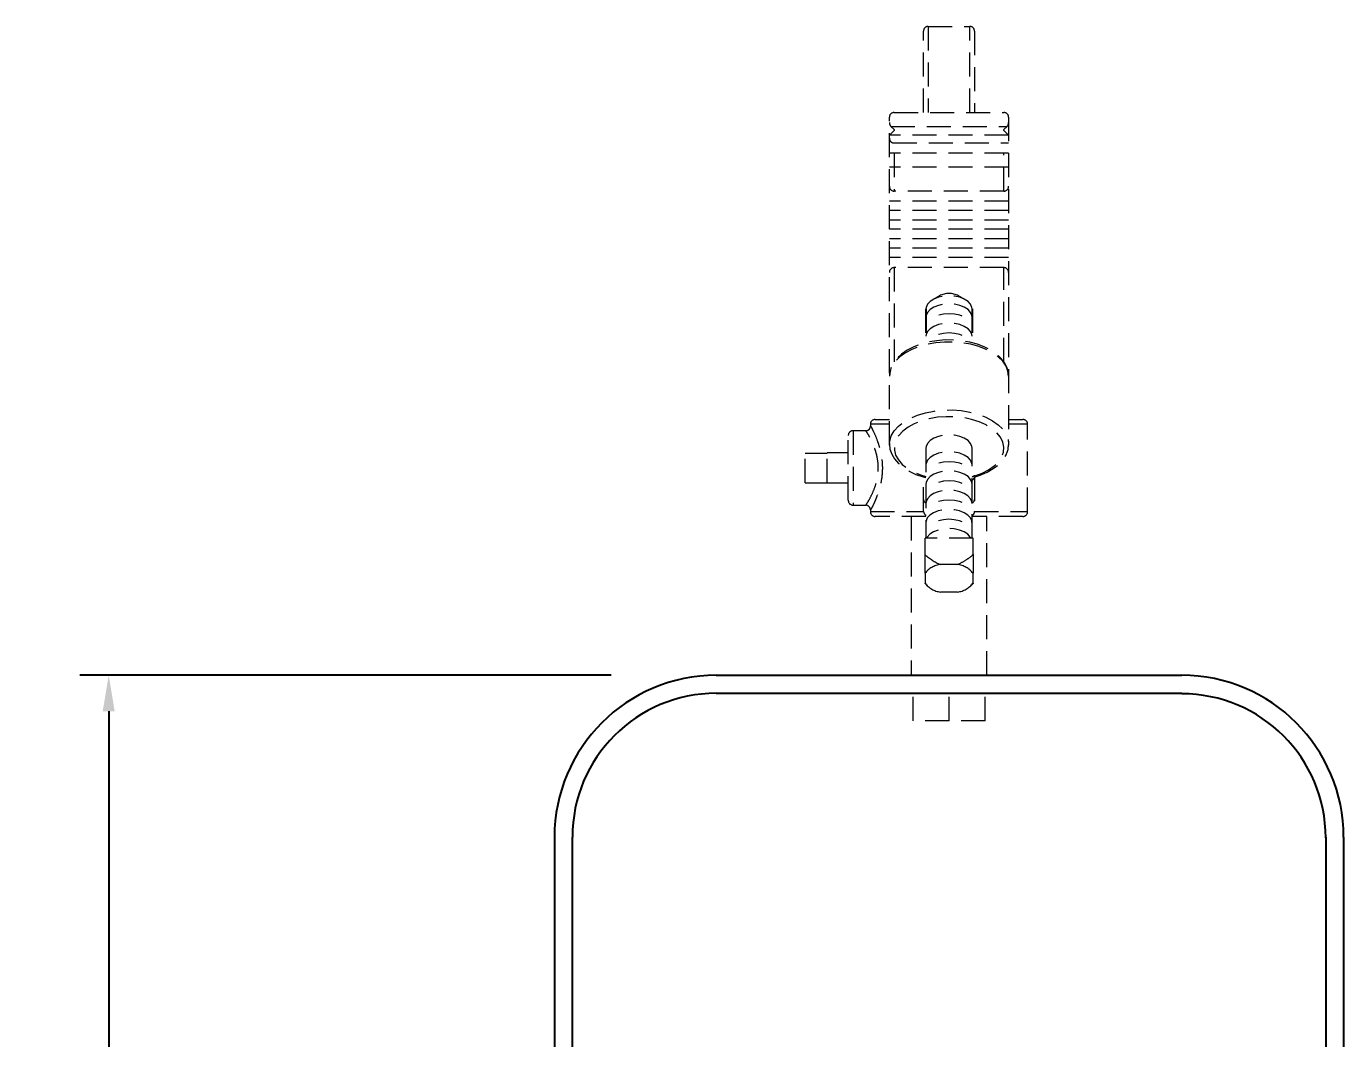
# Model space of a CAD drawing. Header units: inches. Extents: x 1.2 to 44.8, y 1.3 to 32.8.
# Drawn here: x 30.72 to 44.45, y 14.7 to 25.25 of the extents above; entities that cross this region are included whole.
import ezdxf

# ---------------------------------------------------------------- set-up
doc = ezdxf.new("R2010")
doc.units = ezdxf.units.IN
doc.header["$MEASUREMENT"] = 0
doc.linetypes.add('HIDDEN', pattern=[0.375, 0.25, -0.125])
doc.layers.add('DIM', color=1, linetype='Continuous')
doc.layers.add('OBJECT', color=7, linetype='Continuous')
doc.styles.add('Arial', font='arial.ttf')
doc.dimstyles.new('ANSI & Metric .30 Stacked', dxfattribs={"dimscale": 2.666667, "dimtxt": 0.3, "dimasz": 0.375, "dimexe": 0.3, "dimexo": 0.3, "dimgap": 0.1, "dimtad": 0, "dimtih": 1, "dimtoh": 1, "dimzin": 4, "dimdsep": 46, "dimtxsty": 'Arial', "dimcen": 0.15, "dimadec": 0, "dimazin": 0, "dimtfac": 0.75, "dimtofl": 0, "dimtmove": 0, "dimatfit": 3, "dimfxl": 1, "dimtolj": 1, "dimtzin": 0, "dimarcsym": 0})

# ---------------------------------------------------------------- blocks, each defined once
blk = doc.blocks.new('*D8')
at = {"layer": 'Defpoints', "color": 0, "transparency": 16777216}
for p in [(31.582, 18.486), (37.119, 18.486), (39.384, 6.284)]:
    blk.add_point(p, dxfattribs=at)
at = {"layer": 'DIM', "color": 0, "lineweight": -2, "transparency": 16777216}
for p, q in [((36.819, 18.486), (31.282, 18.486)), ((31.582, 18.111), (31.582, 12.736)), ((31.582, 6.659), (31.582, 11.645)), ((39.084, 6.284), (31.282, 6.284))]:
    blk.add_line(p, q, dxfattribs=at)
at = {"layer": 'DIM', "color": 0, "transparency": 16777216}
for points in [[(31.519, 18.111), (31.644, 18.111), (31.582, 18.486)], [(31.519, 6.659), (31.644, 6.659), (31.582, 6.284)]]:
    blk.add_solid(points, dxfattribs=at)
at = {"layer": 'DIM', "color": 0, "transparency": 16777216, "char_height": 0.3, "attachment_point": 5, "style": 'Arial'}
for s, insert in [('\\A1;12.20', (31.582, 12.443)), ('\\A1;[310mm]', (31.582, 11.898))]:
    blk.add_mtext(s, dxfattribs=dict(at, insert=insert))

msp = doc.modelspace()

# ---------------------------------------------------------------- linework, layer by layer
at = {"layer": 'OBJECT', "linetype": 'HIDDEN', "lineweight": 15}
for p, q in [((40.072, 24.349), (40.072, 25.196)), ((40.122, 25.246), (40.122, 24.349)), ((40.122, 25.246), (40.554, 25.246)), ((40.554, 24.349), (40.554, 25.246)), ((40.604, 25.196), (40.604, 24.349)), ((39.717, 20.882), (39.717, 24.299)), ((39.767, 24.349), (40.909, 24.349)), ((40.959, 24.299), (40.959, 20.882)), ((39.719, 24.113), (39.767, 24.161)), ((39.733, 24.204), (39.767, 24.17)), ((39.733, 24.204), (40.943, 24.204)), ((39.767, 24.17), (39.767, 24.161)), ((40.909, 24.17), (40.943, 24.204)), ((40.909, 24.161), (40.909, 24.17)), ((40.909, 24.161), (40.957, 24.113)), ((40.957, 24.113), (39.719, 24.113)), ((39.754, 24.032), (40.959, 24.032)), ((40.959, 23.924), (39.717, 23.924)), ((39.767, 23.924), (39.767, 23.53)), ((40.909, 23.53), (40.909, 23.924)), ((40.959, 23.78), (39.717, 23.78)), ((40.909, 23.53), (39.767, 23.53)), ((40.959, 23.424), (39.717, 23.424)), ((40.959, 23.327), (39.717, 23.327)), ((40.959, 23.229), (39.717, 23.229)), ((40.959, 23.132), (39.717, 23.132)), ((40.959, 23.034), (39.717, 23.034)), ((40.959, 22.937), (39.717, 22.937)), ((40.959, 22.839), (39.717, 22.839)), ((40.909, 22.733), (39.767, 22.733)), ((39.767, 22.733), (39.767, 21.75)), ((40.909, 21.751), (40.909, 22.733)), ((40.238, 22.44), (40.167, 22.398)), ((40.51, 22.398), (40.438, 22.44)), ((39.569, 21.151), (39.717, 21.151)), ((40.959, 21.151), (41.107, 21.151)), ((39.47, 21.034), (39.338, 21.034)), ((39.338, 21.034), (39.338, 20.259)), ((39.519, 21.101), (39.519, 21.082)), ((39.717, 21.101), (39.519, 21.101)), ((41.157, 21.101), (40.959, 21.101)), ((41.157, 20.191), (41.157, 21.101)), ((39.288, 20.309), (39.288, 20.984)), ((39.717, 20.894), (39.718, 20.906)), ((38.838, 20.492), (38.838, 20.8)), ((38.838, 20.8), (39.068, 20.8)), ((39.288, 20.802), (39.068, 20.802)), ((39.068, 20.49), (39.068, 20.802)), ((40.098, 20.853), (40.098, 19.915)), ((40.578, 19.915), (40.578, 20.853)), ((38.838, 20.492), (39.068, 20.492)), ((39.068, 20.49), (39.288, 20.49)), ((40.072, 20.196), (40.072, 20.552)), ((40.604, 20.555), (40.604, 20.196)), ((40.622, 20.558), (40.622, 20.558)), ((39.338, 20.259), (39.472, 20.259)), ((39.519, 20.215), (39.519, 20.191)), ((39.519, 20.191), (40.073, 20.191)), ((40.604, 20.191), (41.157, 20.191)), ((40.098, 20.141), (39.569, 20.141)), ((39.943, 20.141), (39.943, 18.486)), ((41.107, 20.141), (40.578, 20.141)), ((40.733, 18.486), (40.733, 20.141)), ((40.588, 19.915), (40.088, 19.915)), ((40.088, 19.743), (40.088, 19.915)), ((40.588, 19.743), (40.588, 19.915)), ((40.428, 19.64), (40.248, 19.64)), ((40.088, 19.549), (40.088, 19.445)), ((40.588, 19.445), (40.588, 19.549)), ((40.088, 19.441), (40.107, 19.422)), ((40.57, 19.422), (40.588, 19.441)), ((40.248, 19.354), (40.428, 19.354)), ((39.963, 18.011), (39.963, 18.299)), ((40.338, 18.011), (40.338, 18.299)), ((40.713, 18.011), (40.713, 18.299)), ((40.713, 18.011), (39.963, 18.011))]:
    msp.add_line(p, q, dxfattribs=at)
at = {"layer": 'OBJECT', "linetype": 'HIDDEN'}
for p, q in [((40.098, 22.302), (40.098, 21.95)), ((40.578, 22.302), (40.578, 21.95))]:
    msp.add_line(p, q, dxfattribs=at)
at = {"layer": 'OBJECT'}
for p, q in [((37.913, 18.486), (42.763, 18.486)), ((37.913, 18.299), (42.763, 18.299)), ((36.226, 16.799), (36.226, 9.722)), ((36.413, 10.826), (36.413, 16.799)), ((44.263, 16.799), (44.263, 11.244)), ((44.45, 16.799), (44.45, 9.722))]:
    msp.add_line(p, q, dxfattribs=at)
at = {"layer": 'OBJECT', "linetype": 'HIDDEN', "lineweight": 15, "flags": 128}
for points in [[(40.578, 22.302), (40.577, 22.318), (40.563, 22.351), (40.536, 22.38), (40.497, 22.405), (40.45, 22.424), (40.396, 22.435), (40.338, 22.439), (40.281, 22.435), (40.227, 22.424), (40.179, 22.405), (40.141, 22.38), (40.114, 22.351), (40.1, 22.318), (40.098, 22.302)], [(40.578, 22.218), (40.577, 22.235), (40.563, 22.267), (40.536, 22.297), (40.497, 22.321), (40.45, 22.34), (40.396, 22.352), (40.338, 22.356), (40.281, 22.352), (40.227, 22.34), (40.179, 22.321), (40.141, 22.297), (40.114, 22.267), (40.1, 22.235), (40.098, 22.218)], [(40.476, 22.226), (40.45, 22.236), (40.396, 22.248), (40.338, 22.252), (40.281, 22.248), (40.227, 22.236), (40.2, 22.226)], [(40.578, 22.018), (40.577, 22.035), (40.563, 22.067), (40.536, 22.097), (40.497, 22.121), (40.45, 22.14), (40.396, 22.152), (40.338, 22.156), (40.281, 22.152), (40.227, 22.14), (40.179, 22.121), (40.141, 22.097), (40.114, 22.067), (40.1, 22.035), (40.098, 22.018)], [(40.959, 21.602), (40.957, 21.634), (40.944, 21.687), (40.919, 21.738), (40.882, 21.786), (40.835, 21.831), (40.777, 21.871), (40.71, 21.906), (40.636, 21.934), (40.556, 21.956), (40.471, 21.971), (40.384, 21.978), (40.297, 21.979), (40.21, 21.972), (40.125, 21.957), (40.045, 21.936), (39.97, 21.907), (39.902, 21.873), (39.843, 21.832), (39.794, 21.786), (39.756, 21.735), (39.73, 21.681), (39.718, 21.625), (39.717, 21.602)], [(40.475, 22.026), (40.449, 22.036), (40.395, 22.048), (40.338, 22.052), (40.28, 22.048), (40.226, 22.036), (40.2, 22.026)], [(40.959, 21.602), (40.952, 21.655), (40.932, 21.707), (40.898, 21.757), (40.851, 21.803), (40.794, 21.844), (40.725, 21.88), (40.649, 21.91), (40.565, 21.934), (40.476, 21.949), (40.385, 21.957), (40.292, 21.957), (40.2, 21.949), (40.111, 21.934), (40.028, 21.91), (39.951, 21.88), (39.883, 21.844), (39.825, 21.803), (39.779, 21.757), (39.745, 21.707), (39.724, 21.655), (39.717, 21.602)], [(39.718, 20.906), (39.72, 20.928), (39.736, 20.982), (39.766, 21.033), (39.81, 21.081), (39.866, 21.125), (39.933, 21.164), (40.009, 21.196), (40.093, 21.221), (40.183, 21.239), (40.276, 21.249), (40.371, 21.25), (40.465, 21.243), (40.556, 21.228), (40.642, 21.205), (40.721, 21.175), (40.791, 21.138), (40.85, 21.096), (40.898, 21.049), (40.932, 20.998), (40.953, 20.945), (40.959, 20.894)], [(40.607, 20.564), (40.684, 20.592), (40.751, 20.627), (40.808, 20.667), (40.854, 20.712), (40.886, 20.761), (40.905, 20.812), (40.909, 20.864), (40.899, 20.916), (40.875, 20.966), (40.837, 21.013), (40.786, 21.056), (40.725, 21.094), (40.653, 21.126), (40.574, 21.152), (40.489, 21.169), (40.4, 21.179), (40.309, 21.18), (40.219, 21.174), (40.132, 21.159), (40.051, 21.136), (39.976, 21.106), (39.911, 21.07), (39.856, 21.029), (39.814, 20.983), (39.785, 20.934), (39.77, 20.882), (39.769, 20.83), (39.782, 20.779), (39.81, 20.729), (39.851, 20.683), (39.904, 20.641), (39.968, 20.604), (40.041, 20.574), (40.098, 20.556)], [(39.719, 20.908), (39.717, 20.896), (39.723, 20.842), (39.741, 20.79), (39.77, 20.74), (39.811, 20.693), (39.862, 20.65), (39.924, 20.612), (39.993, 20.579), (40.07, 20.553), (40.093, 20.547)], [(39.717, 20.882), (39.718, 20.872), (39.72, 20.866)], [(40.578, 20.853), (40.577, 20.87), (40.563, 20.902), (40.536, 20.931), (40.497, 20.956), (40.45, 20.975), (40.396, 20.987), (40.338, 20.991), (40.281, 20.987), (40.227, 20.975), (40.179, 20.956), (40.141, 20.931), (40.114, 20.902), (40.1, 20.87), (40.098, 20.853)], [(40.622, 20.558), (40.663, 20.571), (40.735, 20.602), (40.799, 20.639), (40.855, 20.682), (40.9, 20.731), (40.933, 20.783), (40.953, 20.838), (40.958, 20.886)], [(40.956, 20.864), (40.958, 20.872), (40.959, 20.882)], [(40.959, 20.894), (40.959, 20.891), (40.959, 20.887)], [(40.578, 20.677), (40.577, 20.694), (40.563, 20.726), (40.536, 20.756), (40.497, 20.78), (40.45, 20.799), (40.396, 20.811), (40.338, 20.815), (40.281, 20.811), (40.227, 20.799), (40.179, 20.78), (40.141, 20.756), (40.114, 20.726), (40.1, 20.694), (40.098, 20.677)], [(40.578, 20.477), (40.577, 20.494), (40.563, 20.526), (40.536, 20.556), (40.497, 20.58), (40.45, 20.599), (40.396, 20.611), (40.338, 20.615), (40.281, 20.611), (40.227, 20.599), (40.179, 20.58), (40.141, 20.556), (40.114, 20.526), (40.1, 20.494), (40.098, 20.477)], [(40.476, 20.685), (40.45, 20.695), (40.396, 20.707), (40.338, 20.711), (40.281, 20.707), (40.227, 20.695), (40.2, 20.685)], [(40.475, 20.485), (40.449, 20.495), (40.395, 20.507), (40.338, 20.511), (40.28, 20.507), (40.226, 20.495), (40.2, 20.485)], [(40.603, 20.548), (40.603, 20.547), (40.606, 20.55), (40.614, 20.555), (40.622, 20.558)], [(40.578, 20.277), (40.576, 20.294), (40.562, 20.326), (40.535, 20.356), (40.497, 20.38), (40.449, 20.399), (40.395, 20.411), (40.338, 20.415), (40.28, 20.411), (40.226, 20.399), (40.178, 20.38), (40.14, 20.356), (40.113, 20.326), (40.099, 20.294), (40.098, 20.277)], [(40.577, 20.077), (40.575, 20.094), (40.561, 20.126), (40.534, 20.156), (40.496, 20.18), (40.448, 20.199), (40.394, 20.211), (40.337, 20.215), (40.279, 20.211), (40.225, 20.199), (40.178, 20.18), (40.139, 20.156), (40.112, 20.126), (40.099, 20.094), (40.097, 20.077)], [(40.475, 20.285), (40.448, 20.295), (40.394, 20.307), (40.337, 20.311), (40.279, 20.307), (40.225, 20.295), (40.199, 20.285)], [(40.474, 20.085), (40.448, 20.095), (40.393, 20.107), (40.336, 20.111), (40.279, 20.107), (40.224, 20.095), (40.198, 20.085)], [(40.565, 19.915), (40.56, 19.926), (40.534, 19.956), (40.495, 19.98), (40.448, 19.999), (40.393, 20.011), (40.336, 20.015), (40.279, 20.011), (40.224, 19.999), (40.177, 19.98), (40.139, 19.956), (40.112, 19.926), (40.107, 19.915)]]:
    msp.add_lwpolyline(points, dxfattribs=at)
at = {"layer": 'OBJECT', "linetype": 'HIDDEN', "lineweight": 15}
for centre, radius, start, end in [((40.122, 25.196), 0.05, 90, 180), ((40.554, 25.196), 0.05, 0, 90), ((39.767, 24.299), 0.05, 90, 180), ((40.909, 24.299), 0.05, 0, 90), ((39.772, 24.243), 0.055, 179.6797, 224.5414), ((40.904, 24.243), 0.055, 315.4586, 0.3203), ((39.723, 24.109), 0.00532, 131.12, 176.5988), ((39.767, 24.08), 0.05, 180, 254.528), ((40.954, 24.109), 0.00532, 3.4012, 48.88), ((39.767, 23.58), 0.05, 180, 270), ((40.909, 23.58), 0.05, 270, 0), ((39.767, 22.683), 0.05, 90, 180), ((40.909, 22.683), 0.05, 0, 90), ((40.338, 22.251), 0.213, 62.0662, 117.9338), ((39.569, 21.101), 0.05, 90, 180), ((41.107, 21.101), 0.05, 0, 90), ((39.338, 20.984), 0.05, 90, 180), ((39.472, 21.081), 0.0469, 267.9688, 2.0723), ((40.638, 20.46), 0.109, 106.3381, 123.1456), ((40.563, 20.557), 0.0411, 291.4365, 356.7835), ((40.62, 20.572), 0.015, 212.3553, 277.5214), ((40.113, 20.32), 0.0411, 183.2165, 248.5635), ((40.563, 20.32), 0.0411, 291.4365, 356.7835), ((39.338, 20.309), 0.05, 180, 270), ((39.471, 20.21), 0.0478, 4.7139, 89.7223), ((39.569, 20.191), 0.05, 180, 270), ((40.124, 20.196), 0.0512, 185.0388, 240.4568), ((40.556, 20.194), 0.0484, 297.7596, 356.7478), ((41.107, 20.191), 0.05, 270, 0), ((40.491, 20.194), 0.605, 228.2442, 246.3239), ((40.281, 19.398), 0.245, 97.7394, 141.9357), ((40.395, 19.398), 0.245, 38.0643, 82.2606), ((40.281, 19.596), 0.245, 218.0643, 262.2606), ((40.395, 19.596), 0.245, 277.7394, 321.9357)]:
    msp.add_arc(centre, radius, start, end, dxfattribs=at)
at = {"layer": 'OBJECT'}
for centre, radius, start, end in [((37.913, 16.799), 1.687, 89.9997, 179.9997), ((42.763, 16.799), 1.687, 0.0003, 90.0003), ((37.913, 16.799), 1.5, 89.9997, 179.9997), ((42.763, 16.794), 1.5, 0.0003, 90.0003)]:
    msp.add_arc(centre, radius, start, end, dxfattribs=at)
at = {"layer": 'OBJECT', "linetype": 'HIDDEN', "lineweight": 15}
for points, knots in [([(39.472, 20.263), (39.472, 20.262), (39.471, 20.259), (39.482, 20.275), (39.503, 20.308), (39.538, 20.374), (39.579, 20.478), (39.598, 20.571), (39.603, 20.667), (39.597, 20.725), (39.583, 20.788), (39.571, 20.833), (39.543, 20.905), (39.509, 20.974), (39.478, 21.025), (39.473, 21.03), (39.47, 21.032)], [0, 0, 0, 0, 0.038259, 0.094155, 0.150098, 0.261064, 0.362088, 0.462941, 0.493158, 0.592907, 0.600231, 0.65704, 0.713904, 0.818093, 0.913367, 1, 1, 1, 1]), ([(39.52, 21.082), (39.52, 21.083), (39.518, 21.089), (39.528, 21.072), (39.556, 21.017), (39.589, 20.938), (39.615, 20.857), (39.631, 20.787), (39.642, 20.713), (39.644, 20.648), (39.641, 20.562), (39.623, 20.458), (39.591, 20.361), (39.565, 20.297), (39.546, 20.256), (39.531, 20.227), (39.52, 20.208), (39.521, 20.212), (39.522, 20.215)], [0, 0, 0, 0, 0.00615, 0.09662, 0.187215, 0.287407, 0.34236, 0.398965, 0.451849, 0.506595, 0.53694, 0.637378, 0.735889, 0.788472, 0.842562, 0.894619, 0.948683, 1, 1, 1, 1]), ([(40.088, 19.549), (40.088, 19.579), (40.088, 19.641), (40.088, 19.708), (40.088, 19.743)], [0, 0, 0, 0, 0.480505, 1, 1, 1, 1]), ([(40.428, 19.64), (40.458, 19.655), (40.517, 19.685), (40.565, 19.724), (40.588, 19.743)], [0, 0, 0, 0, 0.515407, 1, 1, 1, 1]), ([(40.588, 19.743), (40.588, 19.708), (40.588, 19.641), (40.588, 19.579), (40.588, 19.549)], [0, 0, 0, 0, 0.519495, 1, 1, 1, 1]), ([(40.088, 19.443), (40.088, 19.442), (40.088, 19.441), (40.088, 19.444), (40.088, 19.445)], [0, 0, 0, 0, 0.575589, 1, 1, 1, 1]), ([(40.588, 19.445), (40.588, 19.444), (40.588, 19.441), (40.588, 19.442), (40.588, 19.443)], [0, 0, 0, 0, 0.424497, 1, 1, 1, 1])]:
    msp.add_open_spline(points, degree=3, knots=knots, dxfattribs=at)
for points in [[(40.098, 20.547), (40.093, 20.547)], [(40.073, 20.191), (40.072, 20.196)], [(40.604, 20.196), (40.604, 20.191)]]:
    msp.add_open_spline(points, degree=1, dxfattribs=at)

# ---------------------------------------------------------------- dimensions: what is measured, and where the dimension line sits
at = {"layer": 'DIM'}
dim = msp.add_linear_dim(base=(31.582, 18.486), p1=(39.384, 6.284), p2=(37.119, 18.486), angle=270, dimstyle='ANSI & Metric .30 Stacked', override={"dimpost": '\\X'}, dxfattribs=at)
dim.commit()
dim.dimension.update_dxf_attribs({"geometry": '*D8', "text_midpoint": (31.582, 12.19), "dimtype": 160})

doc.saveas('drawing.dxf')
